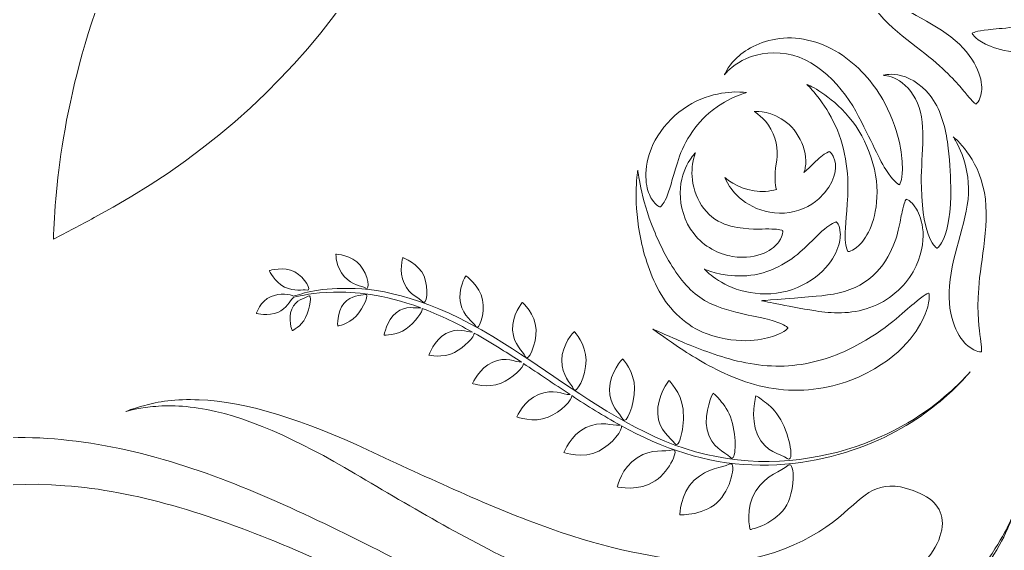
# Model space of a CAD drawing. Extents: x 359 to 483, y -510 to -85.
# Drawn here: x 396.83 to 420.23, y -189.69 to -177.08 of the extents above; entities that cross this region are included whole.
import ezdxf

# ---------------------------------------------------------------- set-up
doc = ezdxf.new("R2010")
doc.units = 0
doc.header["$MEASUREMENT"] = 0
doc.layers.add('Layer 1', color=7, linetype='Continuous')

msp = doc.modelspace()

# ---------------------------------------------------------------- linework, layer by layer
at = {"layer": 'Layer 1', "lineweight": 0}
for points, knots in [([(480.384, -236.21), (477.778, -218.221), (471.8, -202.258), (457.192, -190.652), (456.27, -189.919), (455.329, -189.239), (454.378, -188.583), (454.375, -188.577), (454.375, -188.574), (454.372, -188.568), (452.72, -185.571), (444.486, -174.406), (443.343, -166.788), (443.113, -165.25), (443.023, -163.689), (442.923, -162.139), (442.516, -155.827), (442.299, -149.504), (441.696, -143.205), (441.4, -140.11), (441.039, -137.006), (440.409, -133.958), (439.927, -131.628), (439.549, -128.164), (437.361, -126.737), (435.822, -125.733), (433.515, -125.783), (431.765, -125.417), (429.415, -124.926), (427.103, -124.275), (424.81, -123.567), (424.638, -123.514), (424.466, -123.476), (424.294, -123.43), (423.24, -120.997), (423.108, -118.615), (423.164, -117.16), (426.49, -115.522), (428.87, -111.133), (428.857, -105.967), (428.844, -100.129), (425.783, -95.293), (421.768, -94.311), (423.648, -93.525), (424.872, -91.484), (424.391, -89.236), (424.033, -87.566), (422.678, -86.221), (421.006, -85.876), (418.135, -85.282), (415.613, -87.462), (415.619, -90.226), (415.624, -92.127), (416.825, -93.741), (418.506, -94.37), (414.609, -95.495), (411.688, -100.28), (411.702, -106.008), (411.714, -111.174), (414.114, -115.551), (417.448, -117.174), (417.51, -118.618), (417.393, -120.978), (416.37, -123.399), (413.705, -123.916), (411.064, -124.78), (408.486, -125.448), (406.503, -125.963), (404.179, -125.643), (402.395, -126.819), (400.214, -128.258), (399.852, -131.723), (399.381, -134.055), (398.765, -137.106), (398.42, -140.212), (398.138, -143.309), (397.565, -149.61), (397.378, -155.934), (397.001, -162.248), (396.908, -163.799), (396.826, -165.36), (396.603, -166.899), (395.496, -174.522), (387.038, -186.635), (385.4, -189.64), (385.399, -189.643), (385.399, -189.644), (385.397, -189.647), (384.881, -190.029), (384.367, -190.419), (383.86, -190.826), (369.308, -202.502), (363.405, -218.492), (360.884, -236.493), (359.233, -248.287), (359.066, -443.788), (359.066, -443.788), (359.066, -479.813), (384.682, -509.503), (420.707, -509.503), (420.707, -509.503), (420.707, -509.503), (420.707, -509.503), (456.731, -509.503), (482.824, -479.813), (482.824, -443.788), (482.824, -443.788), (482.092, -247.996), (480.384, -236.21)], [0, 0, 0, 0, 1, 1, 1, 2, 2, 2, 3, 3, 3, 4, 4, 4, 5, 5, 5, 6, 6, 6, 7, 7, 7, 8, 8, 8, 9, 9, 9, 10, 10, 10, 11, 11, 11, 12, 12, 12, 13, 13, 13, 14, 14, 14, 15, 15, 15, 16, 16, 16, 17, 17, 17, 18, 18, 18, 19, 19, 19, 20, 20, 20, 21, 21, 21, 22, 22, 22, 23, 23, 23, 24, 24, 24, 25, 25, 25, 26, 26, 26, 27, 27, 27, 28, 28, 28, 29, 29, 29, 30, 30, 30, 31, 31, 31, 32, 32, 32, 33, 33, 33, 34, 34, 34, 35, 35, 35, 36, 36, 36, 36]), ([(398.998, -175.888), (400.612, -171.887), (405.238, -159.9), (405.356, -157.117), (405.406, -155.949), (405.326, -153.49), (405.216, -151.031), (407.328, -157.051), (408.331, -162.307), (407.42, -169.225), (406.689, -174.777), (403.495, -179.187), (398.596, -181.786), (398.273, -181.958), (397.952, -182.129), (397.63, -182.3), (397.658, -181.084), (397.875, -178.67), (398.998, -175.888)], [0, 0, 0, 0, 1, 1, 1, 2, 2, 2, 3, 3, 3, 4, 4, 4, 5, 5, 5, 6, 6, 6, 6]), ([(419.781, -177.661), (419.496, -177.511), (419.464, -177.403), (419.464, -177.403), (419.464, -177.403), (419.559, -177.347), (419.849, -177.32), (420.136, -177.278), (420.624, -177.292), (421.406, -177.054), (421.795, -176.932), (422.228, -176.729), (422.602, -176.426), (422.977, -176.129), (423.282, -175.717), (423.508, -175.311), (423.735, -174.905), (423.897, -174.514), (424.013, -174.235), (424.127, -173.955), (424.196, -173.785), (424.196, -173.785), (424.196, -173.785), (424.166, -173.966), (424.117, -174.266), (424.063, -174.565), (423.985, -174.984), (423.826, -175.452), (423.668, -175.918), (423.409, -176.439), (423.001, -176.857), (422.601, -177.275), (422.091, -177.569), (421.617, -177.717), (420.655, -178.008), (420.057, -177.794), (419.781, -177.661)], [0, 0, 0, 0, 1, 1, 1, 2, 2, 2, 3, 3, 3, 4, 4, 4, 5, 5, 5, 6, 6, 6, 7, 7, 7, 8, 8, 8, 9, 9, 9, 10, 10, 10, 11, 11, 11, 12, 12, 12, 12]), ([(418.609, -178.106), (418.198, -177.735), (417.397, -177.27), (417.014, -176.608), (416.825, -176.287), (416.757, -175.971), (416.737, -175.751), (416.718, -175.529), (416.736, -175.399), (416.736, -175.399), (416.736, -175.399), (416.762, -175.529), (416.843, -175.725), (416.923, -175.92), (417.068, -176.177), (417.291, -176.398), (417.729, -176.852), (418.512, -177.105), (419.064, -177.579), (419.61, -178.046), (419.723, -178.551), (419.686, -178.791), (419.652, -179.043), (419.554, -179.088), (419.554, -179.088), (419.554, -179.088), (419.473, -179.032), (419.348, -178.875), (419.217, -178.719), (419.042, -178.484), (418.609, -178.106)], [0, 0, 0, 0, 1, 1, 1, 2, 2, 2, 3, 3, 3, 4, 4, 4, 5, 5, 5, 6, 6, 6, 7, 7, 7, 8, 8, 8, 9, 9, 9, 10, 10, 10, 10]), ([(417.735, -181.004), (417.735, -181.004), (417.634, -180.968), (417.474, -180.735), (417.305, -180.508), (417.119, -180.063), (416.767, -179.383), (416.435, -178.715), (415.727, -177.92), (414.901, -177.877), (414.5, -177.844), (414.133, -177.959), (413.909, -178.104), (413.678, -178.245), (413.579, -178.39), (413.579, -178.39), (413.579, -178.39), (413.635, -178.225), (413.841, -178.019), (414.039, -177.811), (414.41, -177.586), (414.891, -177.529), (415.372, -177.465), (415.941, -177.621), (416.381, -177.929), (416.829, -178.233), (417.168, -178.656), (417.379, -179.051), (417.789, -179.849), (417.802, -180.355), (417.808, -180.636), (417.801, -180.921), (417.735, -181.004), (417.735, -181.004)], [0, 0, 0, 0, 1, 1, 1, 2, 2, 2, 3, 3, 3, 4, 4, 4, 5, 5, 5, 6, 6, 6, 7, 7, 7, 8, 8, 8, 9, 9, 9, 10, 10, 10, 11, 11, 11, 11]), ([(418.259, -181.061), (418.23, -180.419), (418.403, -179.605), (418.167, -179.063), (418.051, -178.789), (417.845, -178.587), (417.666, -178.497), (417.485, -178.404), (417.349, -178.404), (417.349, -178.404), (417.349, -178.404), (417.474, -178.357), (417.7, -178.394), (417.922, -178.429), (418.229, -178.582), (418.464, -178.881), (418.702, -179.185), (418.823, -179.601), (418.877, -179.987), (418.929, -180.377), (418.948, -180.731), (418.955, -181.05), (418.975, -182.316), (418.63, -182.512), (418.63, -182.512), (418.63, -182.512), (418.279, -182.326), (418.259, -181.061)], [0, 0, 0, 0, 1, 1, 1, 2, 2, 2, 3, 3, 3, 4, 4, 4, 5, 5, 5, 6, 6, 6, 7, 7, 7, 8, 8, 8, 9, 9, 9, 9]), ([(413.283, -179.24), (412.87, -179.553), (412.577, -180.066), (412.458, -180.481), (412.329, -180.893), (412.271, -181.15), (412.196, -181.312), (412.127, -181.474), (412.053, -181.532), (412.053, -181.532), (412.053, -181.532), (411.957, -181.516), (411.85, -181.348), (411.751, -181.185), (411.621, -180.831), (411.796, -180.264), (411.958, -179.688), (412.558, -179.111), (413.117, -178.934), (413.393, -178.834), (413.646, -178.804), (413.822, -178.8), (414, -178.798), (414.103, -178.814), (414.103, -178.814), (414.103, -178.814), (413.681, -178.919), (413.283, -179.24)], [0, 0, 0, 0, 1, 1, 1, 2, 2, 2, 3, 3, 3, 4, 4, 4, 5, 5, 5, 6, 6, 6, 7, 7, 7, 8, 8, 8, 9, 9, 9, 9]), ([(416.164, -179.5), (415.901, -178.958), (415.535, -178.619), (415.535, -178.619), (415.535, -178.619), (415.999, -178.802), (416.451, -179.302), (416.914, -179.782), (417.251, -180.632), (417.202, -181.298), (417.166, -181.962), (416.923, -182.296), (416.771, -182.446), (416.61, -182.599), (416.51, -182.594), (416.51, -182.594), (416.51, -182.594), (416.458, -182.512), (416.45, -182.311), (416.436, -182.107), (416.479, -181.795), (416.506, -181.27), (416.543, -180.745), (416.445, -180.039), (416.164, -179.5)], [0, 0, 0, 0, 1, 1, 1, 2, 2, 2, 3, 3, 3, 4, 4, 4, 5, 5, 5, 6, 6, 6, 7, 7, 7, 8, 8, 8, 8]), ([(414.808, -180.509), (414.847, -180.285), (414.846, -179.963), (414.682, -179.686), (414.533, -179.412), (414.285, -179.263), (414.285, -179.263), (414.285, -179.263), (414.575, -179.223), (414.925, -179.436), (415.28, -179.622), (415.577, -180.171), (415.499, -180.596), (415.492, -180.643), (415.477, -180.676), (415.466, -180.717), (415.641, -180.552), (415.766, -180.42), (415.866, -180.341), (415.981, -180.245), (416.069, -180.217), (416.069, -180.217), (416.069, -180.217), (416.157, -180.256), (416.201, -180.434), (416.241, -180.6), (416.231, -180.968), (415.822, -181.338), (415.619, -181.515), (415.32, -181.657), (415.002, -181.676), (414.686, -181.698), (414.385, -181.607), (414.161, -181.475), (413.935, -181.342), (413.784, -181.173), (413.7, -181.044), (413.616, -180.914), (413.586, -180.829), (413.586, -180.829), (413.586, -180.829), (413.865, -181.092), (414.284, -181.15), (414.468, -181.183), (414.646, -181.16), (414.812, -181.115), (414.783, -180.999), (414.756, -180.793), (414.808, -180.509)], [0, 0, 0, 0, 1, 1, 1, 2, 2, 2, 3, 3, 3, 4, 4, 4, 5, 5, 5, 6, 6, 6, 7, 7, 7, 8, 8, 8, 9, 9, 9, 10, 10, 10, 11, 11, 11, 12, 12, 12, 13, 13, 13, 14, 14, 14, 15, 15, 15, 16, 16, 16, 16]), ([(419.663, -184.655), (419.698, -184.874), (419.683, -184.974), (419.683, -184.974), (419.683, -184.974), (419.578, -185.008), (419.364, -184.834), (419.156, -184.671), (418.863, -184.193), (418.925, -183.405), (418.988, -182.61), (419.398, -181.788), (419.377, -181.082), (419.374, -180.73), (419.282, -180.415), (419.189, -180.2), (419.095, -179.984), (419.012, -179.863), (419.012, -179.863), (419.012, -179.863), (419.127, -179.953), (419.282, -180.144), (419.436, -180.334), (419.624, -180.637), (419.722, -181.035), (419.928, -181.85), (419.654, -182.834), (419.62, -183.458), (419.575, -184.103), (419.634, -184.433), (419.663, -184.655)], [0, 0, 0, 0, 1, 1, 1, 2, 2, 2, 3, 3, 3, 4, 4, 4, 5, 5, 5, 6, 6, 6, 7, 7, 7, 8, 8, 8, 9, 9, 9, 10, 10, 10, 10]), ([(412.718, -180.475), (412.811, -180.316), (412.89, -180.242), (412.89, -180.242), (412.89, -180.242), (412.847, -180.343), (412.82, -180.512), (412.793, -180.68), (412.795, -180.916), (412.871, -181.154), (412.946, -181.391), (413.095, -181.621), (413.281, -181.768), (413.463, -181.918), (413.687, -181.986), (413.883, -182.021), (414.279, -182.081), (414.528, -182.047), (414.7, -182.056), (414.871, -182.058), (414.959, -182.092), (414.959, -182.092), (414.959, -182.092), (414.993, -182.187), (414.87, -182.36), (414.756, -182.517), (414.414, -182.803), (413.764, -182.708), (413.449, -182.654), (413.089, -182.476), (412.854, -182.172), (412.617, -181.875), (412.523, -181.508), (412.526, -181.2), (412.529, -180.887), (412.625, -180.633), (412.718, -180.475)], [0, 0, 0, 0, 1, 1, 1, 2, 2, 2, 3, 3, 3, 4, 4, 4, 5, 5, 5, 6, 6, 6, 7, 7, 7, 8, 8, 8, 9, 9, 9, 10, 10, 10, 11, 11, 11, 12, 12, 12, 12]), ([(411.518, -180.656), (411.518, -180.656), (411.584, -181.314), (411.897, -182.079), (412.052, -182.457), (412.264, -182.874), (412.519, -183.211), (412.777, -183.556), (413.082, -183.773), (413.397, -183.893), (414.037, -184.122), (414.512, -184.149), (414.761, -184.244), (415.019, -184.324), (415.086, -184.406), (415.086, -184.406), (415.086, -184.406), (415.032, -184.498), (414.77, -184.592), (414.511, -184.662), (414.02, -184.845), (413.139, -184.54), (412.701, -184.381), (412.263, -183.982), (412.027, -183.531), (411.778, -183.081), (411.644, -182.607), (411.563, -182.175), (411.404, -181.307), (411.518, -180.656), (411.518, -180.656)], [0, 0, 0, 0, 1, 1, 1, 2, 2, 2, 3, 3, 3, 4, 4, 4, 5, 5, 5, 6, 6, 6, 7, 7, 7, 8, 8, 8, 9, 9, 9, 10, 10, 10, 10]), ([(415.756, -183.655), (416.116, -183.624), (416.502, -183.557), (416.796, -183.387), (417.095, -183.22), (417.323, -182.963), (417.461, -182.721), (417.729, -182.231), (417.744, -181.864), (417.8, -181.651), (417.84, -181.433), (417.895, -181.348), (417.895, -181.348), (417.895, -181.348), (418.001, -181.358), (418.141, -181.583), (418.257, -181.791), (418.467, -182.316), (418.063, -183.071), (417.856, -183.433), (417.482, -183.765), (417.033, -183.925), (416.577, -184.09), (416.117, -184.057), (415.746, -184.003), (415.006, -183.882), (414.455, -183.759), (414.455, -183.759), (414.455, -183.759), (415.024, -183.714), (415.756, -183.655)], [0, 0, 0, 0, 1, 1, 1, 2, 2, 2, 3, 3, 3, 4, 4, 4, 5, 5, 5, 6, 6, 6, 7, 7, 7, 8, 8, 8, 9, 9, 9, 10, 10, 10, 10]), ([(414.009, -183.171), (414.532, -183.164), (415.059, -182.897), (415.372, -182.603), (415.692, -182.318), (415.866, -182.121), (416.009, -182.014), (416.147, -181.905), (416.239, -181.886), (416.239, -181.886), (416.239, -181.886), (416.317, -181.946), (416.331, -182.147), (416.339, -182.339), (416.28, -182.725), (415.827, -183.131), (415.6, -183.326), (415.283, -183.494), (414.939, -183.559), (414.597, -183.628), (414.248, -183.598), (413.963, -183.516), (413.676, -183.434), (413.453, -183.302), (413.31, -183.194), (413.167, -183.086), (413.096, -183.007), (413.096, -183.007), (413.096, -183.007), (413.496, -183.196), (414.009, -183.171)], [0, 0, 0, 0, 1, 1, 1, 2, 2, 2, 3, 3, 3, 4, 4, 4, 5, 5, 5, 6, 6, 6, 7, 7, 7, 8, 8, 8, 9, 9, 9, 10, 10, 10, 10]), ([(404.341, -182.652), (404.341, -182.652), (404.726, -182.675), (404.918, -182.913), (405.113, -183.146), (405.157, -183.535), (405.053, -183.465), (404.944, -183.395), (404.738, -183.404), (404.542, -183.186), (404.342, -182.968), (404.341, -182.652), (404.341, -182.652)], [0, 0, 0, 0, 1, 1, 1, 2, 2, 2, 3, 3, 3, 4, 4, 4, 4]), ([(405.933, -182.734), (405.933, -182.734), (406.317, -182.878), (406.437, -183.18), (406.562, -183.475), (406.493, -183.893), (406.407, -183.789), (406.315, -183.686), (406.099, -183.633), (405.966, -183.346), (405.827, -183.063), (405.933, -182.734), (405.933, -182.734)], [0, 0, 0, 0, 1, 1, 1, 2, 2, 2, 3, 3, 3, 4, 4, 4, 4]), ([(402.761, -183.045), (402.761, -183.045), (403.111, -182.934), (403.362, -183.073), (403.613, -183.213), (403.772, -183.535), (403.66, -183.509), (403.542, -183.483), (403.367, -183.554), (403.123, -183.434), (402.875, -183.313), (402.761, -183.045), (402.761, -183.045)], [0, 0, 0, 0, 1, 1, 1, 2, 2, 2, 3, 3, 3, 4, 4, 4, 4]), ([(407.667, -184.372), (407.592, -184.246), (407.375, -184.142), (407.306, -183.814), (407.234, -183.484), (407.428, -183.169), (407.428, -183.169), (407.428, -183.169), (407.772, -183.402), (407.829, -183.739), (407.89, -184.073), (407.737, -184.498), (407.667, -184.372)], [0, 0, 0, 0, 1, 1, 1, 2, 2, 2, 3, 3, 3, 4, 4, 4, 4]), ([(417.083, -187.135), (416.29, -187.472), (415.291, -187.709), (414.229, -187.661), (413.165, -187.631), (412.075, -187.266), (411.128, -186.731), (411.177, -186.808), (410.909, -187.175), (410.588, -187.336), (410.219, -187.522), (409.76, -187.369), (409.76, -187.369), (409.76, -187.369), (409.916, -186.947), (410.283, -186.773), (410.648, -186.598), (410.907, -186.738), (411.084, -186.717), (411.092, -186.716), (411.098, -186.717), (411.104, -186.718), (410.701, -186.499), (410.318, -186.257), (409.947, -186.015), (409.969, -186.102), (409.688, -186.403), (409.388, -186.527), (409.035, -186.672), (408.639, -186.52), (408.639, -186.52), (408.639, -186.52), (408.81, -186.133), (409.159, -185.987), (409.509, -185.842), (409.74, -185.993), (409.906, -185.991), (409.906, -185.991), (409.911, -185.992), (409.911, -185.992), (409.529, -185.737), (409.157, -185.489), (408.8, -185.252), (408.808, -185.338), (408.539, -185.604), (408.267, -185.717), (407.942, -185.852), (407.591, -185.727), (407.591, -185.727), (407.591, -185.727), (407.746, -185.36), (408.068, -185.218), (408.389, -185.078), (408.602, -185.219), (408.756, -185.223), (408.59, -185.116), (408.427, -185.011), (408.269, -184.909), (408.047, -184.772), (407.837, -184.644), (407.63, -184.529), (407.641, -184.61), (407.4, -184.867), (407.158, -184.99), (406.868, -185.134), (406.552, -185.054), (406.552, -185.054), (406.552, -185.054), (406.667, -184.7), (406.953, -184.542), (407.236, -184.388), (407.443, -184.506), (407.585, -184.504), (407.156, -184.266), (406.759, -184.079), (406.39, -183.941), (406.423, -184.006), (406.222, -184.279), (406.014, -184.429), (405.77, -184.597), (405.489, -184.576), (405.489, -184.576), (405.489, -184.576), (405.539, -184.233), (405.776, -184.044), (406.016, -183.86), (406.226, -183.949), (406.356, -183.928), (406.356, -183.928), (406.357, -183.928), (406.357, -183.928), (405.463, -183.596), (404.767, -183.546), (404.282, -183.556), (403.794, -183.57), (403.507, -183.639), (403.343, -183.674), (403.342, -183.681), (403.338, -183.688), (403.329, -183.695), (403.238, -183.768), (403.185, -183.945), (402.958, -184.036), (402.736, -184.13), (402.454, -184.063), (402.454, -184.063), (402.454, -184.063), (402.537, -183.772), (402.8, -183.66), (403.006, -183.574), (403.277, -183.599), (403.332, -183.652), (403.539, -183.589), (403.97, -183.438), (404.802, -183.471), (405.629, -183.495), (406.855, -183.824), (408.347, -184.785), (409.362, -185.413), (410.445, -186.267), (411.687, -186.879), (412.917, -187.516), (414.361, -187.712), (415.596, -187.497), (416.838, -187.304), (417.846, -186.775), (418.479, -186.303), (418.797, -186.067), (419.032, -185.85), (419.186, -185.695), (419.338, -185.536), (419.421, -185.45), (419.421, -185.45), (419.421, -185.45), (419.371, -185.504), (419.278, -185.605), (419.188, -185.709), (419.046, -185.852), (418.855, -186.022), (418.473, -186.357), (417.885, -186.806), (417.083, -187.135)], [0, 0, 0, 0, 1, 1, 1, 2, 2, 2, 3, 3, 3, 4, 4, 4, 5, 5, 5, 6, 6, 6, 7, 7, 7, 8, 8, 8, 9, 9, 9, 10, 10, 10, 11, 11, 11, 12, 12, 12, 13, 13, 13, 14, 14, 14, 15, 15, 15, 16, 16, 16, 17, 17, 17, 18, 18, 18, 19, 19, 19, 20, 20, 20, 21, 21, 21, 22, 22, 22, 23, 23, 23, 24, 24, 24, 25, 25, 25, 26, 26, 26, 27, 27, 27, 28, 28, 28, 29, 29, 29, 30, 30, 30, 31, 31, 31, 32, 32, 32, 33, 33, 33, 34, 34, 34, 35, 35, 35, 36, 36, 36, 37, 37, 37, 38, 38, 38, 39, 39, 39, 40, 40, 40, 41, 41, 41, 42, 42, 42, 43, 43, 43, 44, 44, 44, 45, 45, 45, 46, 46, 46, 47, 47, 47, 47]), ([(403.293, -183.959), (403.398, -183.722), (403.595, -183.712), (403.686, -183.648), (403.781, -183.583), (403.728, -183.94), (403.621, -184.16), (403.512, -184.381), (403.305, -184.47), (403.305, -184.47), (403.305, -184.47), (403.191, -184.192), (403.293, -183.959)], [0, 0, 0, 0, 1, 1, 1, 2, 2, 2, 3, 3, 3, 4, 4, 4, 4]), ([(404.534, -183.824), (404.716, -183.609), (404.923, -183.65), (405.037, -183.609), (405.154, -183.568), (405.004, -183.925), (404.822, -184.127), (404.639, -184.325), (404.385, -184.361), (404.385, -184.361), (404.385, -184.361), (404.357, -184.038), (404.534, -183.824)], [0, 0, 0, 0, 1, 1, 1, 2, 2, 2, 3, 3, 3, 4, 4, 4, 4]), ([(413.481, -185.441), (412.988, -185.202), (412.596, -184.937), (412.318, -184.748), (412.043, -184.554), (411.876, -184.436), (411.876, -184.436), (411.876, -184.436), (412.063, -184.518), (412.37, -184.652), (412.678, -184.784), (413.109, -184.97), (413.606, -185.116), (414.101, -185.264), (414.667, -185.355), (415.201, -185.298), (415.738, -185.248), (416.245, -185.068), (416.65, -184.858), (417.461, -184.428), (417.831, -184.023), (418.083, -183.824), (418.325, -183.612), (418.435, -183.577), (418.435, -183.577), (418.435, -183.577), (418.486, -183.683), (418.372, -184.018), (418.251, -184.333), (417.945, -184.958), (416.969, -185.477), (416.485, -185.729), (415.859, -185.898), (415.222, -185.886), (414.579, -185.88), (413.97, -185.679), (413.481, -185.441)], [0, 0, 0, 0, 1, 1, 1, 2, 2, 2, 3, 3, 3, 4, 4, 4, 5, 5, 5, 6, 6, 6, 7, 7, 7, 8, 8, 8, 9, 9, 9, 10, 10, 10, 11, 11, 11, 12, 12, 12, 12]), ([(408.775, -183.799), (408.775, -183.799), (409.085, -184.085), (409.099, -184.443), (409.114, -184.801), (408.908, -185.236), (408.846, -185.095), (408.782, -184.953), (408.565, -184.815), (408.543, -184.459), (408.52, -184.101), (408.775, -183.799), (408.775, -183.799)], [0, 0, 0, 0, 1, 1, 1, 2, 2, 2, 3, 3, 3, 4, 4, 4, 4]), ([(410.287, -185.176), (410.282, -185.552), (410.055, -186.013), (409.992, -185.86), (409.93, -185.708), (409.703, -185.552), (409.708, -185.174), (409.711, -184.795), (410.006, -184.491), (410.006, -184.491), (410.006, -184.491), (410.293, -184.8), (410.287, -185.176)], [0, 0, 0, 0, 1, 1, 1, 2, 2, 2, 3, 3, 3, 4, 4, 4, 4]), ([(411.441, -185.838), (411.445, -186.232), (411.237, -186.736), (411.161, -186.578), (411.087, -186.421), (410.84, -186.264), (410.843, -185.865), (410.848, -185.466), (411.156, -185.139), (411.156, -185.139), (411.156, -185.139), (411.437, -185.446), (411.441, -185.838)], [0, 0, 0, 0, 1, 1, 1, 2, 2, 2, 3, 3, 3, 4, 4, 4, 4]), ([(412.398, -187.154), (412.3, -187.001), (412.02, -186.868), (411.991, -186.446), (411.966, -186.029), (412.258, -185.653), (412.258, -185.653), (412.258, -185.653), (412.546, -185.934), (412.593, -186.34), (412.639, -186.749), (412.502, -187.309), (412.398, -187.154)], [0, 0, 0, 0, 1, 1, 1, 2, 2, 2, 3, 3, 3, 4, 4, 4, 4]), ([(413.714, -187.481), (413.583, -187.338), (413.262, -187.266), (413.165, -186.827), (413.075, -186.4), (413.307, -185.955), (413.307, -185.955), (413.307, -185.955), (413.384, -186.012), (413.475, -186.125), (413.567, -186.231), (413.681, -186.384), (413.744, -186.596), (413.874, -187.01), (413.857, -187.615), (413.714, -187.481)], [0, 0, 0, 0, 1, 1, 1, 2, 2, 2, 3, 3, 3, 4, 4, 4, 5, 5, 5, 5]), ([(415.071, -187.51), (414.905, -187.391), (414.559, -187.38), (414.365, -186.95), (414.181, -186.528), (414.323, -186.019), (414.323, -186.019), (414.323, -186.019), (414.414, -186.061), (414.533, -186.159), (414.653, -186.249), (414.804, -186.385), (414.915, -186.59), (415.138, -186.988), (415.247, -187.62), (415.071, -187.51)], [0, 0, 0, 0, 1, 1, 1, 2, 2, 2, 3, 3, 3, 4, 4, 4, 5, 5, 5, 5]), ([(405.089, -187.305), (406.534, -187.964), (408.051, -188.69), (409.435, -189.174), (410.816, -189.672), (412.055, -189.89), (412.845, -189.951), (414.465, -190.13), (415.789, -189.367), (416.412, -188.81), (416.738, -188.53), (416.939, -188.323), (417.193, -188.228), (417.447, -188.137), (417.764, -188.126), (418.23, -188.339), (418.657, -188.534), (418.837, -188.855), (418.723, -189.284), (418.617, -189.709), (418.202, -190.205), (417.59, -190.566), (416.356, -191.309), (414.508, -191.425), (412.729, -191.225), (411.823, -191.156), (410.444, -190.818), (409.035, -190.176), (407.616, -189.549), (406.157, -188.667), (404.796, -187.873), (403.452, -187.063), (402.125, -186.461), (401.069, -186.314), (400.547, -186.23), (400.108, -186.252), (399.81, -186.299), (399.511, -186.343), (399.347, -186.393), (399.347, -186.393), (399.347, -186.393), (399.503, -186.324), (399.799, -186.246), (400.094, -186.163), (400.539, -186.089), (401.088, -186.115), (402.191, -186.142), (403.653, -186.625), (405.089, -187.305)], [0, 0, 0, 0, 1, 1, 1, 2, 2, 2, 3, 3, 3, 4, 4, 4, 5, 5, 5, 6, 6, 6, 7, 7, 7, 8, 8, 8, 9, 9, 9, 10, 10, 10, 11, 11, 11, 12, 12, 12, 13, 13, 13, 14, 14, 14, 15, 15, 15, 16, 16, 16, 16]), ([(389.965, -190.74), (390.467, -189.732), (391.488, -188.646), (392.914, -187.94), (394.326, -187.231), (396.141, -186.849), (397.997, -187.08), (399.847, -187.276), (401.682, -187.948), (403.417, -188.751), (405.159, -189.554), (406.829, -190.486), (408.513, -191.209), (410.19, -191.939), (411.897, -192.446), (413.509, -192.535), (415.113, -192.618), (416.585, -192.237), (417.691, -191.672), (418.808, -191.107), (419.534, -190.343), (419.937, -189.763), (420.132, -189.466), (420.274, -189.226), (420.347, -189.052), (420.428, -188.881), (420.47, -188.79), (420.47, -188.79), (420.47, -188.79), (420.432, -188.883), (420.36, -189.058), (420.295, -189.236), (420.165, -189.484), (419.983, -189.794), (419.605, -190.398), (418.905, -191.213), (417.786, -191.848), (416.678, -192.481), (415.181, -192.949), (413.496, -192.939), (411.817, -192.925), (410.019, -192.474), (408.273, -191.801), (406.519, -191.136), (404.797, -190.268), (403.066, -189.552), (401.34, -188.833), (399.58, -188.273), (397.897, -188.155), (396.226, -188.003), (394.668, -188.396), (393.476, -189.028), (392.277, -189.662), (391.49, -190.548), (391.102, -191.327), (390.26, -192.887), (390.708, -194.804), (391.641, -195.936), (392.575, -197.125), (393.891, -197.469), (394.956, -197.446), (396.038, -197.418), (396.851, -197.099), (397.436, -196.908), (398.024, -196.719), (398.472, -196.637), (398.849, -196.988), (399.192, -197.3), (399.097, -197.872), (398.422, -198.485), (397.761, -199.087), (396.49, -199.636), (394.899, -199.56), (394.108, -199.521), (393.243, -199.307), (392.414, -198.868), (391.588, -198.418), (390.833, -197.726), (390.302, -196.87), (389.758, -196.019), (389.418, -195.011), (389.326, -193.945), (389.242, -192.887), (389.431, -191.732), (389.965, -190.74)], [0, 0, 0, 0, 1, 1, 1, 2, 2, 2, 3, 3, 3, 4, 4, 4, 5, 5, 5, 6, 6, 6, 7, 7, 7, 8, 8, 8, 9, 9, 9, 10, 10, 10, 11, 11, 11, 12, 12, 12, 13, 13, 13, 14, 14, 14, 15, 15, 15, 16, 16, 16, 17, 17, 17, 18, 18, 18, 19, 19, 19, 20, 20, 20, 21, 21, 21, 22, 22, 22, 23, 23, 23, 24, 24, 24, 25, 25, 25, 26, 26, 26, 27, 27, 27, 28, 28, 28, 28]), ([(411.029, -188.186), (411.029, -188.186), (411.131, -187.721), (411.501, -187.49), (411.864, -187.259), (412.159, -187.359), (412.341, -187.307), (412.516, -187.251), (412.296, -187.787), (411.934, -188.042), (411.57, -188.3), (411.029, -188.186), (411.029, -188.186)], [0, 0, 0, 0, 1, 1, 1, 2, 2, 2, 3, 3, 3, 4, 4, 4, 4]), ([(412.518, -188.849), (412.518, -188.849), (412.518, -188.344), (412.86, -188.028), (413.191, -187.719), (413.519, -187.739), (413.693, -187.645), (413.858, -187.539), (413.772, -188.149), (413.46, -188.501), (413.304, -188.671), (413.069, -188.77), (412.872, -188.814), (412.675, -188.853), (412.518, -188.849), (412.518, -188.849)], [0, 0, 0, 0, 1, 1, 1, 2, 2, 2, 3, 3, 3, 4, 4, 4, 5, 5, 5, 5]), ([(414.327, -188.274), (414.589, -187.874), (414.931, -187.818), (415.086, -187.677), (415.229, -187.53), (415.289, -188.174), (415.058, -188.612), (414.942, -188.825), (414.726, -188.982), (414.536, -189.077), (414.346, -189.165), (414.185, -189.2), (414.185, -189.2), (414.185, -189.2), (414.056, -188.683), (414.327, -188.274)], [0, 0, 0, 0, 1, 1, 1, 2, 2, 2, 3, 3, 3, 4, 4, 4, 5, 5, 5, 5])]:
    msp.add_open_spline(points, degree=3, knots=knots, dxfattribs=at)

doc.saveas('drawing.dxf')
